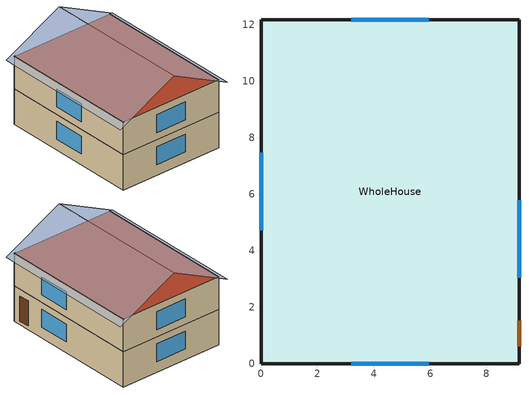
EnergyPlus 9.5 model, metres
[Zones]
WholeHouse
 floor foundation (Exterior Slab UnIns): 0,12.19 9.14,12.19 9.14,0 0,0 z-0.3
 floor adiabatic (Interior Floor): 0,12.19 9.14,12.19 9.14,0 0,0 z2.74
 wall outside (Exterior Wall): 9.14,0 9.14,12.19 0,12.19 0,0 9.14,0 z-0.3:2.74; 9.14,12.19 0,12.19 0,0 9.14,0 9.14,12.19 z2.74:5.49
 window (WINDOW_U-0.5 g=0.4): 9.14,3.05 9.14,5.79 / 5.94,12.19 3.2,12.19 / 0,7.47 0,4.72 / 3.2,0 5.94,0 z0.61:2.13; 9.14,3.05 9.14,5.79 / 5.94,12.19 3.2,12.19 / 0,7.47 0,4.72 / 3.2,0 5.94,0 z3.35:4.88
 door (Ext_Door1): 9.14,0.61 9.14,1.52 z0:2.13
 roof outside (Exterior Roof): 0,0 9.14,0 9.14,12.19 0,12.19 z5.49
shading: 4.57,-0.3,7.77 9.69,-0.3,5.21 9.69,12.5,5.21 4.57,12.5,7.77; 4.57,12.5,7.77 -0.55,12.5,5.21 -0.55,-0.3,5.21 4.57,-0.3,7.77
[BUILDING]
sz_GreatFallsMT_Base Elec_NV: North Axis=0; Terrain=City; Loads Convergence Tolerance Value=0.04; Temperature Convergence Tolerance Value=0.4; Solar Distribution=FullInteriorAndExterior; Maximum Number of Warmup Days=25; Minimum Number of Warmup Days=6
[SizingPeriod:DesignDay] Day of Month=21; DryBulb Temperature Range Modifier Type=DefaultMultipliers; Humidity Condition Type=Wetbulb; Barometric Pressure=88606; Rain Indicator=No; Snow Indicator=No; Daylight Saving Time Indicator=No
Name | Month | Day Type | Maximum DryBulb Temperature | Daily DryBulb Temperature Range | Wetbulb or DewPoint at Maximum DryBulb | Wind Speed | Wind Direction | Solar Model Indicator | Sky Clearness | ASHRAE Clear Sky Optical Depth for Beam Irradiance taub | ASHRAE Clear Sky Optical Depth for Diffuse Irradiance taud
Great Falls Intl Arpt Ann Htg 99.6% Condns DB | 1 | WinterDesignDay | -26.8 | 0 | -26.8 | 2.7 | 220 | ASHRAEClearSky | 0
Great Falls Intl Arpt Ann Htg 99% Condns DB | 1 | WinterDesignDay | -22.8 | 0 | -22.8 | 2.7 | 220 | ASHRAEClearSky | 0
Great Falls Intl Arpt Ann Clg .4% Condns DB=>MWB | 7 | SummerDesignDay | 33.4 | 16.2 | 16.1 | 4.9 | 240 | ASHRAETau |  | 0.291 | 2.494
Great Falls Intl Arpt Ann Clg 1% Condns DB=>MWB | 7 | SummerDesignDay | 31.5 | 16.2 | 15.7 | 4.9 | 240 | ASHRAETau |  | 0.291 | 2.494
[MATERIAL] Thermal Absorptance=0.9; Solar Absorptance=0.7; Visible Absorptance=0.7
Name | Roughness | Thickness | Conductivity | Density | Specific Heat
G05 25mm wood | MediumSmooth | 0.0254 | 0.15 | 608 | 1630
G01a 19mm gypsum board | MediumSmooth | 0.019 | 0.16 | 800 | 1090
M15 200mm heavyweight concrete | MediumRough | 0.2032 | 1.95 | 2240 | 900
F11 Wood siding | MediumSmooth | 0.0127 | 0.09 | 592 | 1170
R-11 3.5in Wood Stud | VeryRough | 0.0889 | 0.0542625 | 19 | 960
Plywood (Douglas Fir) - 12.7mm | Smooth | 0.0127 | 0.12 | 540 | 1210
EPS 2in | MediumSmooth | 0.0508 | 0.02884 | 29 | 1210
FG Attic R-19 | MediumRough | 0.13716 | 0.0411979 | 64 | 960
[MATERIAL:AIRGAP]
Name | Thermal Resistance
F04 Wall air space resistance | 0.15
F05 Ceiling air space resistance | 0.18
[WINDOWMATERIAL:SIMPLEGLAZINGSYSTEM] Solar Heat Gain Coefficient=0.4
Name | UFactor
U-0.5 g=0.4 | 2.83913
U-0.15 g=0.2 | 0.851739
[WINDOWMATERIAL:SHADE]
HIGH REFLECT - LOW TRANS SHADE: Solar Transmittance=0.1; Solar Reflectance=0.8; Visible Transmittance=0.1; Visible Reflectance=0.8; Infrared Hemispherical Emissivity=0.9; Infrared Transmittance=0; Thickness=0.005; Conductivity=0.1; Shade to Glass Distance=0.05; Top Opening Multiplier=0.5; Bottom Opening Multiplier=0.5; LeftSide Opening Multiplier=0.5; RightSide Opening Multiplier=0.5; Airflow Permeability=0
[CONSTRUCTION]
Ext_Door1; Thermal Mass: G05 25mm wood
Interior Floor: Plywood (Douglas Fir) - 12.7mm, F05 Ceiling air space resistance, G01a 19mm gypsum board
Exterior Slab UnIns: M15 200mm heavyweight concrete
Exterior Wall: F11 Wood siding, R-11 3.5in Wood Stud, G01a 19mm gypsum board
Interior Wall: G01a 19mm gypsum board, F04 Wall air space resistance, G01a 19mm gypsum board
Exterior Roof: FG Attic R-19, Plywood (Douglas Fir) - 12.7mm, G01a 19mm gypsum board
WINDOW_U-0.5 g=0.4: U-0.5 g=0.4
CLOTHESDRYER; RANGE: U-0.15 g=0.2
[Zone]
WholeHouse: Multiplier=1; Volume=482.066; Floor Area=222.97; Part of Total Floor Area=Yes
[WINDOWSHADINGCONTROL]
WholeHouse_Shading Control: Zone=WholeHouse; Shading Type=ExteriorShade; Shading Control Type=OnIfHighSolarOnWindow; Schedule=ShadingAvailable; Setpoint=100; Shading Control Is Scheduled=Yes; Glare Control Is Active=No; Shading Device Material=HIGH REFLECT - LOW TRANS SHADE; Type of Slat Angle Control for Blinds=FixedSlatAngle; Multiple Surface Control Type=Sequential; Fenestration Surface 1=F-WN-1; Fenestration Surface 2=F-WN-2; Fenestration Surface 3=R-WN-1; Fenestration Surface 4=R-WN-2; Fenestration Surface 5=B-WN-1; Fenestration Surface 6=B-WN-2; Fenestration Surface 7=L-WN-1; Fenestration Surface 8=L-WN-2
[INTERNALMASS] Zone or ZoneList=WholeHouse; Surface Area=222.97
Name | Construction
WholeHouse Zone1 TM | Thermal Mass
WholeHouse Partitions | Interior Wall
[FOUNDATION:KIVA]
Slab Details: Interior Horizontal Insulation Depth=0; Exterior Horizontal Insulation Width=0; Exterior Vertical Insulation Material=EPS 2in; Exterior Vertical Insulation Depth=0.0003048; Wall Height Above Grade=0.2; Wall Depth Below Slab=0; Footing Depth=0.4
[SURFACEPROPERTY:EXPOSEDFOUNDATIONPERIMETER]
Slab: Exposed Perimeter Calculation Method=TotalExposedPerimeter; Total Exposed Perimeter=36.576; Exposed Perimeter Fraction=1; Surface Segment 1 Exposed=Yes
[PEOPLE]
WholeHouse Occupants: Zone or ZoneList=WholeHouse; Number of People Schedule=OccupantSchedule; Number of People Calculation Method=People; Number of People=4; Fraction Radiant=0.3; Sensible Heat Fraction=autocalculate; Activity Level Schedule=Occupant_Activity_Schedule; Carbon Dioxide Generation Rate=3.82e-08; Enable ASHRAE 55 Comfort Warnings=No; Mean Radiant Temperature Calculation Type=ZoneAveraged; Work Efficiency Schedule=Occupant_Eff_Schedule; Clothing Insulation Calculation Method=ClothingInsulationSchedule; Clothing Insulation Calculation Method Schedule=Occupant_Clothing_Schedule; Clothing Insulation Schedule=Occupant_Clothing_Schedule; Air Velocity Schedule=AirVelocitySch; Thermal Comfort Model 1 Type=Pierce
[LIGHTS]
WholeHouse PhiusLights: Zone or ZoneList=WholeHouse; Schedule=Phius_Lighting; Design Level Calculation Method=LightingLevel; Lighting Level=3517.25; Return Air Fraction=0; Fraction Radiant=0.6; Fraction Visible=0.2; Fraction Replaceable=1; EndUse Subcategory=InteriorLights; Return Air Fraction Calculated from Plenum Temperature=No; Return Air Fraction Function of Plenum Temperature Coefficient 1=0; Return Air Fraction Function of Plenum Temperature Coefficient 2=0
[ELECTRICEQUIPMENT] Zone or ZoneList=WholeHouse; Design Level Calculation Method=EquipmentLevel; Fraction Lost=0
Name | Schedule | Design Level | Fraction Latent | Fraction Radiant | EndUse Subcategory
WholeHouse PhiusMELs | Phius_MELs | 6145.81 | 0 | 0 | MELs
WholeHouse Fridge | Always_On | 369.863 | 0 | 1 | Fridge
WholeHouse Range | BARangeSchedule | 1227.4 | 0.3 | 0.4 | Range
WholeHouse ClothesDryer | BAClothesDryerSchedule | 23110 | 0.05 | 0.15 | ClothesDryer
WholeHouse ClothesWasher | BAClothesWasherSchedule | 3945.21 | 0 | 0.8 | ClothesWasher
WholeHouse Dishwasher | BADishwasherSchedule | 4346.4 | 0.15 | 0.6 | Dishwasher
WholeHouse SizingSensible | SizingLoads | 714.534 | 0 | 0 | General
WholeHouse SizingLatent | SizingLoads | 117.053 | 1 | 0 | General
[ZONEINFILTRATION:DESIGNFLOWRATE]
WholeHouse Infiltration: Zone or ZoneList=WholeHouse; Schedule=Always_On; Design Flow Rate Calculation Method=Flow/ExteriorArea; Design Flow Rate=0; Flow per Zone Floor Area=0; Flow per Exterior Surface Area=4.84512e-07; Air Changes per Hour=0; Constant Term Coefficient=0; Temperature Term Coefficient=0; Velocity Term Coefficient=0.224; Velocity Squared Term Coefficient=0
[ZONEVENTILATION:WINDANDSTACKOPENAREA] Zone=WholeHouse; Opening Area=4.18064; Opening Area Fraction Schedule=WholeHouse_WindowFractionControl; Opening Effectiveness=autocalculate; Height Difference=1.524; Discharge Coefficient for Opening=autocalculate; Minimum Indoor Temperature=15; Maximum Indoor Temperature=100; Delta Temperature=-100; Minimum Outdoor Temperature=-100; Maximum Outdoor Temperature=100; Maximum Wind Speed=10
Name | Effective Angle
WholeHouse_OperableWindows-N | 0
WholeHouse_OperableWindows-E | 90
WholeHouse_OperableWindows-S | 180
WholeHouse_OperableWindows-W | 270
[EXTERIOR:LIGHTS]
PhiusExtLight: Schedule=Always_On; Design Level=1; Control Option=AstronomicalClock; EndUse Subcategory=General
[DESIGNSPECIFICATION:OUTDOORAIR]
WholeHouse_SZ_DSOA: Outdoor Air Method=Flow/Person; Outdoor Air Flow per Person=0.00708; Outdoor Air Flow per Zone Floor Area=0; Outdoor Air Flow per Zone=0.0117987; Outdoor Air Flow Air Changes per Hour=0
[DESIGNSPECIFICATION:ZONEAIRDISTRIBUTION]
WholeHouse_SZ_DSZAD: Zone Air Distribution Effectiveness in Cooling Mode=1; Zone Air Distribution Effectiveness in Heating Mode=1; Zone Secondary Recirculation Fraction=0; Minimum Zone Ventilation Efficiency=0
[SIZING:ZONE]
WholeHouse: Zone Cooling Design Supply Air Temperature Input Method=SupplyAirTemperature; Zone Cooling Design Supply Air Temperature=12.8; Zone Cooling Design Supply Air Temperature Difference=11.11; Zone Heating Design Supply Air Temperature Input Method=SupplyAirTemperature; Zone Heating Design Supply Air Temperature=50; Zone Heating Design Supply Air Temperature Difference=30; Zone Cooling Design Supply Air Humidity Ratio=0.008; Zone Heating Design Supply Air Humidity Ratio=0.008; Design Specification Outdoor Air Object=WholeHouse_SZ_DSOA; Zone Heating Sizing Factor=2; Zone Cooling Sizing Factor=1.5; Cooling Design Air Flow Method=DesignDay; Cooling Design Air Flow Rate=0; Cooling Minimum Air Flow per Zone Floor Area=0.000762; Cooling Minimum Air Flow=0; Cooling Minimum Air Flow Fraction=0.2; Heating Design Air Flow Method=DesignDay; Heating Design Air Flow Rate=0; Heating Maximum Air Flow per Zone Floor Area=0.002032; Heating Maximum Air Flow=0.141576; Heating Maximum Air Flow Fraction=0.3; Design Specification Zone Air Distribution Object=WholeHouse_SZ_DSZAD; Account for Dedicated Outdoor Air System=No; Dedicated Outdoor Air System Control Strategy=NeutralSupplyAir; Dedicated Outdoor Air Low Setpoint Temperature for Design=autosize; Dedicated Outdoor Air High Setpoint Temperature for Design=autosize
[ZONECONTROL:THERMOSTAT]
WholeHouse_Thermostat: Zone or ZoneList=WholeHouse; Control Type Schedule=HVAC_Always_4; Control 1=WholeHouse_DSP_Thermostat; Temperature Difference Between Cutout And Setpoint=0
[THERMOSTATSETPOINT:DUALSETPOINT]
WholeHouse_DSP_Thermostat: Heating Setpoint Temperature Schedule=Phius_68F; Cooling Setpoint Temperature Schedule=Phius_77F
[ZONEHVAC:PACKAGEDTERMINALHEATPUMP]
WholeHouse_PTHP: Availability Schedule=MechAvailable; Cooling Supply Air Flow Rate=autosize; Heating Supply Air Flow Rate=autosize; Cooling Outdoor Air Flow Rate=autosize; Heating Outdoor Air Flow Rate=autosize; Supply Air Fan=WholeHouse_PTHP_Fan; Heating Coil=WholeHouse_PTHP_DX_Heat_Coil; Heating Convergence Tolerance=0.001; Cooling Coil=WholeHouse_PTHP_DX_Cool_Coil; Cooling Convergence Tolerance=0.001; Supplemental Heating Coil=WholeHouse_PTHP_Sup_Heater; Maximum Supply Air Temperature from Supplemental Heater=50; Maximum Outdoor DryBulb Temperature for Supplemental Heater Operation=10; Fan Placement=BlowThrough; Capacity Control Method=None; Minimum Supply Air Temperature in Cooling Mode=autosize; Maximum Supply Air Temperature in Heating Mode=autosize
[ZONEHVAC:ENERGYRECOVERYVENTILATOR]
WholeHouse ERV: Availability Schedule=ERVAvailable; Heat Exchanger=WholeHouse ERV_Core; Supply Air Flow Rate=0.00943895; Exhaust Air Flow Rate=0.00943895; Supply Air Fan=WholeHouse ERV_Supply_Fan; Exhaust Air Fan=WholeHouse ERV_Exhaust_Fan
[Zone equipment]
WholeHouse: WholeHouse ERV, WholeHouse_PTHP
[FAN:SYSTEMMODEL]
WholeHouse_PTHP_Fan: Availability Schedule=MechAvailable; Design Maximum Air Flow Rate=autosize; Speed Control Method=Continuous; Electric Power Minimum Flow Rate Fraction=0; Design Pressure Rise=160; Motor Efficiency=0.9; Motor In Air Stream Fraction=1; Design Electric Power Consumption=autosize; Design Power Sizing Method=TotalEfficiencyAndPressure; Electric Power Per Unit Flow Rate Per Unit Pressure=1.66667; Fan Total Efficiency=0.5; Electric Power Function of Flow Fraction Curve=CombinedPowerAndFanEff; EndUse Subcategory=General; Number of Speeds=1
[FAN:ONOFF] Availability Schedule=ERVAvailable; Fan Total Efficiency=0.6; Pressure Rise=200; Maximum Flow Rate=autosize; Motor Efficiency=0.8; Motor In Airstream Fraction=1; EndUse Subcategory=ERV_Fan
WholeHouse ERV_Supply_Fan; WholeHouse ERV_Exhaust_Fan
[COIL:COOLING:DX:SINGLESPEED]
WholeHouse_PTHP_DX_Cool_Coil: Availability Schedule=MechAvailable; Gross Rated Total Cooling Capacity=autosize; Gross Rated Sensible Heat Ratio=0.75; Gross Rated Cooling COP=3; Rated Air Flow Rate=autosize; Rated Evaporator Fan Power Per Volume Flow Rate=773.3; Total Cooling Capacity Function of Temperature Curve=HPACCoolCapFT; Total Cooling Capacity Function of Flow Fraction Curve=HPACCoolCapFFF; Energy Input Ratio Function of Temperature Curve=HPACEIRFT; Energy Input Ratio Function of Flow Fraction Curve=HPACEIRFFF; Part Load Fraction Correlation Curve=HPACPLFFPLR; Minimum Outdoor DryBulb Temperature for Compressor Operation=-25; Nominal Time for Condensate Removal to Begin=0; Ratio of Initial Moisture Evaporation Rate and Steady State Latent Capacity=0; Maximum Cycling Rate=0; Latent Capacity Time Constant=0; Condenser Type=AirCooled; Evaporative Condenser Effectiveness=0.9; Evaporative Condenser Pump Rated Power Consumption=0; Crankcase Heater Capacity=0; Maximum Outdoor DryBulb Temperature for Crankcase Heater Operation=10; Basin Heater Capacity=0; Basin Heater Setpoint Temperature=2; Report ASHRAE Standard 127 Performance Ratings=No
[COIL:HEATING:ELECTRIC]
WholeHouse_PTHP_Sup_Heater: Availability Schedule=MechAvailable; Efficiency=1; Nominal Capacity=autosize
[COIL:HEATING:DX:SINGLESPEED]
WholeHouse_PTHP_DX_Heat_Coil: Availability Schedule=MechAvailable; Gross Rated Heating Capacity=autosize; Gross Rated Heating COP=3; Rated Air Flow Rate=autosize; Rated Supply Fan Power Per Volume Flow Rate=773.3; Heating Capacity Function of Temperature Curve=HPACHeatCapFT; Heating Capacity Function of Flow Fraction Curve=HPACHeatCapFFF; Energy Input Ratio Function of Temperature Curve=HPACHeatEIRFT; Energy Input Ratio Function of Flow Fraction Curve=HPACHeatEIRFFF; Part Load Fraction Correlation Curve=HPACCOOLPLFFPLR; Minimum Outdoor DryBulb Temperature for Compressor Operation=0; Maximum Outdoor DryBulb Temperature for Defrost Operation=5; Crankcase Heater Capacity=0; Maximum Outdoor DryBulb Temperature for Crankcase Heater Operation=10; Defrost Strategy=Resistive; Defrost Control=TIMED; Defrost Time Period Fraction=0.166667; Resistive Defrost Heater Capacity=autosize; Region number for calculating HSPF=4; Secondary Coil Fan Flow Scaling Factor=1.25
[HEATEXCHANGER:AIRTOAIR:SENSIBLEANDLATENT]
WholeHouse ERV_Core: Availability Schedule=ERVAvailable; Nominal Supply Air Flow Rate=0.047; Sensible Effectiveness at 100 Heating Air Flow=0; Latent Effectiveness at 100 Heating Air Flow=0; Sensible Effectiveness at 75 Heating Air Flow=0; Latent Effectiveness at 75 Heating Air Flow=0; Sensible Effectiveness at 100 Cooling Air Flow=0; Latent Effectiveness at 100 Cooling Air Flow=0; Sensible Effectiveness at 75 Cooling Air Flow=0; Latent Effectiveness at 75 Cooling Air Flow=0; Nominal Electric Power=0; Supply Air Outlet Temperature Control=No; Heat Exchanger Type=Plate; Frost Control Type=ExhaustAirRecirculation; Threshold Temperature=-10; Initial Defrost Time Fraction=0.083; Rate of Defrost Time Fraction Increase=0.012; Economizer Lockout=Yes
[WATERHEATER:MIXED]
WholeHouse_ElectricWaterHeater_50Gal: Tank Volume=0.189271; Setpoint Temperature Schedule=DHW_122F; Deadband Temperature Difference=0; Maximum Temperature Limit=82.2222; Heater Control Type=MODULATE; Heater Maximum Capacity=11712; Heater Minimum Capacity=0; Heater Ignition Minimum Flow Rate=0; Heater Ignition Delay=0; Heater Fuel Type=Electricity; Heater Thermal Efficiency=0.95; Off Cycle Parasitic Fuel Consumption Rate=10; Off Cycle Parasitic Fuel Type=ELECTRICITY; Off Cycle Parasitic Heat Fraction to Tank=0; On Cycle Parasitic Fuel Consumption Rate=30; On Cycle Parasitic Fuel Type=ELECTRICITY; On Cycle Parasitic Heat Fraction to Tank=0; Ambient Temperature Indicator=ZONE; Ambient Temperature Zone=WholeHouse; Off Cycle Loss Coefficient to Ambient Temperature=2.36; Off Cycle Loss Fraction to Zone=1; On Cycle Loss Fraction to Zone=1; Peak Use Flow Rate=2.2008e-06; Use Flow Rate Fraction Schedule=CombinedDHWSchedule; Use Side Effectiveness=1; Source Side Effectiveness=1; Use Side Design Flow Rate=autosize; Source Side Design Flow Rate=autosize; Indirect Water Heating Recovery Time=1.5; Source Side Flow Control Mode=IndirectHeatPrimarySetpoint; EndUse Subcategory=General
[ENERGYMANAGEMENTSYSTEM:SENSOR]
Name | OutputVariable or OutputMeter Index Key | OutputVariable or OutputMeter
WholeHouse_IWB | WholeHouse_Zone_Air_Node | System Node Wetbulb Temperature
WholeHouse_IDB | WholeHouse | Zone Air Temperature
OWB | * | Site Outdoor Air Wetbulb Temperature
ODB | * | Site Outdoor Air Drybulb Temperature
NatVentAvail | NatVent | Schedule Value
Clock | PhiusExtLight | Exterior Lights Electricity Energy
PV | ELC | Electric Load Center Produced Electricity Energy
MorphOnOff | Weather Morph | Schedule Value
Count | Count | Schedule Value
ODP | * | Site Outdoor Air Dewpoint Temperature
[ENERGYMANAGEMENTSYSTEM:ACTUATOR]
Name | Actuated Component Unique | Actuated Component Type | Actuated Component Control Type
WholeHouseWindowEconomizer | WholeHouse_WindowFractionControl | Schedule:Constant | Schedule Value
DC_Coolings | Demand Control Cooling | Schedule:Compact | Schedule Value
ODB2 | Environment | Weather Data | Outdoor Dry Bulb
Count2 | Count | Schedule:Constant | Schedule Value
ODP2 | Environment | Weather Data | Outdoor Dew Point
[ENERGYMANAGEMENTSYSTEM:PROGRAMCALLINGMANAGER]
WholeHouse_Program Caller: BeginZoneTimestepBeforeSetCurrentWeather; WholeHouse_SummerVentDB
WeatherMorph: BeginZoneTimestepBeforeSetCurrentWeather; DBMorph; DPMorph
[ENERGYMANAGEMENTSYSTEM:PROGRAM]
WholeHouse_SummerVentWB: IF WholeHouse_IWB> 1+ OWB && NatVentAvail > 0 && Clock > 0; SET WholeHouseWindowEconomizer = 1; SET DC_Coolings = 0; ELSE; SET WholeHouseWindowEconomizer = 0; ENDIF
WholeHouse_SummerVentDB: IF WholeHouse_IDB> 1+ ODB && NatVentAvail > 0 && Clock > 0; SET WholeHouseWindowEconomizer = 1; SET DC_Coolings = 0; ELSE; SET WholeHouseWindowEconomizer = 0; ENDIF
DBMorph: IF MorphOnOff == 1; SET ODB2 = (@TodayOutDryBulbTemp Hour TimeStepNum) + 0*(@Sin (PI*Count/168)); SET Count2 = Count + 0.25; ELSEIF MorphOnOff == 2; SET ODB2 = (@TodayOutDryBulbTemp Hour TimeStepNum) +0*(@Sin (PI*Count/168)); SET Count2 = Count + 0.25; ELSE; SET ODB2 = Null; SET Count2 = 0; ENDIF; RETURN
DPMorph: IF MorphOnOff == 1; SET ODP2 = (@TodayOutDewPointTemp Hour TimeStepNum) + 0*(@Sin (PI*Count/168)); SET Count2 = Count + 0.25; ELSEIF MorphOnOff == 2; SET ODP2 = (@TodayOutDewPointTemp Hour TimeStepNum) +0*(@Sin (PI*Count/168)); SET Count2 = Count + 0.25; ELSE; SET ODP2 = Null; SET Count2 = 0; ENDIF; RETURN
[DEMANDMANAGERASSIGNMENTLIST]
WholeHouse_Demand Limiting: Meter=ElectricityNet:Facility; Demand Limit Schedule=Always Off; Demand Limit Safety Fraction=0.95; Demand Window Length=10; Demand Manager Priority=All; DemandManager 1=WholeHouse_Set backs
[DEMANDMANAGER:THERMOSTATS]
WholeHouse_Set backs: Availability Schedule=Demand Control Cooling; Reset Control=Fixed; Minimum Reset Duration=30; Maximum Heating Setpoint Reset=20; Maximum Cooling Setpoint Reset=27; Selection Control=All; Thermostat 1=WholeHouse_Thermostat
[GENERATOR:PVWATTS]
PV Array: PVWatts Version=5; DC System Capacity=1; Module Type=Standard; Array Type=FixedOpenRack; System Losses=0.14; Array Geometry Type=TiltAzimuth; Tilt Angle=62.5; Azimuth Angle=180; Ground Coverage Ratio=0.4
[ELECTRICLOADCENTER:INVERTER:PVWATTS]
PV Inverter: DC to AC Size Ratio=1.1; Inverter Efficiency=0.96
[ELECTRICLOADCENTER:GENERATORS]
PV: Generator 1=PV Array; Generator 1 Rated Electric Power Output=3000; Generator 1 Availability Schedule=Always_On
[ELECTRICLOADCENTER:STORAGE:SIMPLE]
Simple Battery: Availability Schedule=Always_On; Radiative Fraction for Zone Heat Gains=0.9; Nominal Energetic Efficiency for Charging=0.9; Nominal Discharging Energetic Efficiency=0.9; Maximum Storage Capacity=10800000; Initial State of Charge=10800000
[ELECTRICLOADCENTER:TRANSFORMER]
Transformer: Availability Schedule=Always_On; Transformer Usage=LoadCenterPowerConditioning; Radiative Fraction=0; Phase=3; Conductor Material=Aluminum; Full Load Temperature Rise=150; Fraction of Eddy Current Losses=0.1; Performance Input Method=RatedLosses; Nameplate Efficiency=0.98; Per Unit Load for Nameplate Efficiency=0.35; Reference Temperature for Nameplate Efficiency=75; Consider Transformer Loss for Utility Cost=Yes
[ELECTRICLOADCENTER:DISTRIBUTION]
ELC: Generator List=PV; Generator Operation Scheme Type=Baseload; Generator Demand Limit Scheme Purchased Electric Demand Limit=0; Electrical Buss Type=AlternatingCurrentWithStorage; Inverter=PV Inverter; Electrical Storage Object=Simple Battery; Storage Operation Scheme=FacilityDemandLeveling; Storage Control Track Meter=ElectricityNet:Facility; Storage Converter Object=Converter; Maximum Storage State of Charge Fraction=1; Minimum Storage State of Charge Fraction=0.2; Storage Control Utility Demand Target=3500; Storage Control Utility Demand Target Fraction Schedule=OutageCooling
[ELECTRICLOADCENTER:STORAGE:CONVERTER]
Converter: Availability Schedule=Always_On; Power Conversion Efficiency Method=SimpleFixed; Simple Fixed Efficiency=0.95
[SCHEDULE:COMPACT]
BARangeSchedule; Phius_Lighting; Phius_MELs; CombinedDHWSchedule; BAClothesDryerSchedule; BAClothesWasherSchedule; BADishwasherSchedule: Through: 12/31, For: SummerDesignDay, Until: 24:00, 0, For: AllOtherDays, Until: 24:00, 0
Occupant_Activity_Schedule: Through: 12/31, For: AllDays, Until: 24:00, 120
Occupant_Eff_Schedule: Through: 12/31, For: AllDays, Until: 24:00, 0
Occupant_Clothing_Schedule: Through: 04/30, For: AllDays, Until: 24:00, 1, Through: 09/30, For: AllDays, Until: 24:00, 0.3, Through: 12/31, For: AllDays, Until: 24:00, 1
OccupantSchedule: Through: 12/31, For: AllDays, Until: 24:00, 1
MechAvailable: Through: 01/05, For: AllDays, Until: 24:00, 1, Through: 01/12, For: AllDays, Until: 24:00, 0, Through: 07/19, For: AllDays, Until: 24:00, 1, Through: 07/26, For: AllDays, Until: 24:00, 0, Through: 12/31, For: AllDays, Until: 24:00, 1
NatVent: Through: 07/19, For: SummerDesignDay, Until: 24:00, 0, For: AllOtherDays, Until: 24:00, 0, Through: 07/26, For: SummerDesignDay, Until: 24:00, 0, For: AllOtherDays, Until: 24:00, 1, Through: 12/31, For: AllDays, Until: 24:00, 0
OutageCooling: Through: 07/19, For: AllDays, Until: 24:00, 1, Through: 07/26, For: AllDays, Until: 24:00, 0, Through: 12/31, For: AllDays, Until: 24:00, 1
Demand Control Cooling; ShadingAvailable: Through: 07/19, For: AllDays, Until: 24:00, 0, Through: 07/26, For: AllDays, Until: 24:00, 0, Through: 12/31, For: AllDays, Until: 24:00, 0
SizingLoads: Through: 12/31, For: SummerDesignDay, Until: 24:00, 1, For: AllOtherDays, Until: 24:00, 0
Weather Morph: Through: 5-Jan, For: AllDays, Until: 24:00, 0, Through: 12-Jan, For: SummerDesignDay WinterDesignDay, Until: 24:00, 0, For: AllOtherDays, Until: 24:00, 0, Through: 19-Jul, For: AllDays, Until: 24:00, 0, Through: 26-Jul, For: SummerDesignDay WinterDesignDay, Until: 24:00, 0, For: AllOtherDays, Until: 24:00, 0, Through: 12/31, For: AllDays, Until: 24:00, 0
[SCHEDULE:CONSTANT]
Name | Hourly Value
HVAC_ALWAYS_4 | 4
Phius_68F | 20
DHW_122F | 2
Phius_77F | 25
AirVelocitySch | 0.16
Always_On; ERVAvailable | 1
Always Off; WholeHouse_WindowFractionControl; Count | 0
[CURVE:QUADRATIC] Input Unit Type for X=Dimensionless; Output Unit Type=Dimensionless
Name | Coefficient1 Constant | Coefficient2 x | Coefficient3 x2 | Minimum Value of x | Maximum Value of x
HPACCoolCapFFF | 0.8 | 0.2 | 0 | 0.5 | 1.5
HPACEIRFFF | 1.1552 | -0.1808 | 0.0256 | 0.5 | 1.5
HPACPLFFPLR | 0.85 | 0.15 | 0 | 0 | 1
HPACHeatEIRFFF | 1.3824 | -0.4336 | 0.0512 | 0 | 1
HPACCOOLPLFFPLR | 0.75 | 0.25 | 0 | 0 | 1
[CURVE:CUBIC] Output Unit Type=Dimensionless
Name | Coefficient1 Constant | Coefficient2 x | Coefficient3 x2 | Coefficient4 x3 | Minimum Value of x | Maximum Value of x | Minimum Curve Output | Maximum Curve Output | Input Unit Type for X
CombinedPowerAndFanEff | 0 | 0.027411 | 0.00874 | 0.969563 | 0.5 | 1.5 | 0.01 | 1.5 | Dimensionless
HPACHeatCapFT | 0.758746 | 0.027626 | 0.000148716 | 3.4992e-06 | -20 | 20 |  |  | Temperature
HPACHeatCapFFF | 0.84 | 0.16 | 0 | 0 | 0.5 | 1.5 |  |  | Dimensionless
HPACHeatEIRFT | 1.19248 | -0.0300438 | 0.00103745 | -2.3328e-05 | -20 | 20 |  |  | Temperature
[CURVE:BIQUADRATIC] Minimum Value of x=12.77778; Maximum Value of x=23.88889; Minimum Value of y=18; Maximum Value of y=46.11111; Input Unit Type for X=Temperature; Input Unit Type for Y=Temperature; Output Unit Type=Dimensionless
Name | Coefficient1 Constant | Coefficient2 x | Coefficient3 x2 | Coefficient4 y | Coefficient5 y2 | Coefficient6 xy
HPACCoolCapFT | 0.942588 | 0.00954335 | 0.00068377 | -0.0110427 | 5.249e-06 | -9.72e-06
HPACEIRFT | 0.342414 | 0.034885 | -0.0006237 | 0.00497722 | 0.000437951 | -0.000728028
